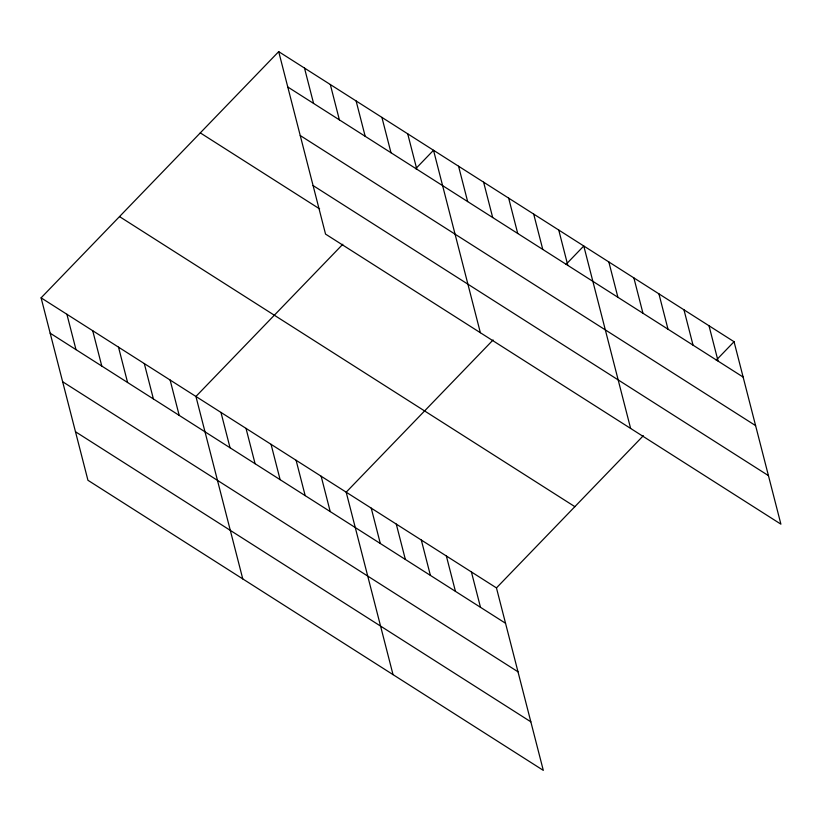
<?xml version="1.0" encoding="UTF-8"?>
<svg xmlns="http://www.w3.org/2000/svg" width="822" height="822" viewBox="0 0 822 822"><rect width="100%" height="100%" fill="white"/><g stroke="black" fill="none" stroke-linecap="round" stroke-linejoin="round"><path stroke-width="1.23" d="M41.1 297.841L496.457 587.905L543.301 770.358L87.944 480.284L41.1 297.841L278.699 51.642L734.056 341.716L780.9 524.159L325.543 234.095L278.699 51.642M342.815 244.247L195.924 396.461L242.767 578.914M415.696 168.736L433.523 150.262L480.367 332.715M493.087 339.969L346.185 492.183L393.029 674.636M565.968 264.458L583.784 245.984L630.628 428.437M496.457 587.905L643.349 435.691M716.239 360.18L734.056 341.716M287.782 86.998L743.129 377.062M300.246 135.538L755.593 425.611M313.079 185.556L768.436 475.619M200.291 132.887L319.635 208.911M119.509 216.597L574.866 506.66M50.173 333.187L505.53 623.261M62.636 381.737L517.994 671.8M75.48 431.745L530.837 721.819M709.006 325.759L718.089 361.115M683.966 309.802L693.038 345.158M658.925 293.855L667.998 329.201M633.875 277.898L642.958 313.254M608.835 261.941L617.908 297.297M558.744 230.037L567.817 265.393M533.694 214.08L542.777 249.436M508.654 198.123L517.726 233.479M483.613 182.176L492.686 217.532M458.563 166.219L467.646 201.575M407.712 133.832L416.795 169.188M381.911 117.392L390.995 152.748M356.111 100.952L365.184 136.308M471.407 571.948L480.49 607.304M330.31 84.522L339.383 119.868M446.367 556.001L455.439 591.347M304.5 68.082L313.583 103.438M421.316 540.044L430.399 575.4M396.276 524.087L405.359 559.443M371.236 508.14L380.309 543.486M321.145 476.226L330.218 511.582M296.095 460.279L305.178 495.625M271.055 444.322L280.127 479.678M246.014 428.365L255.087 463.721M220.964 412.418L230.047 447.764M170.113 380.021L179.196 415.377M144.312 363.591L153.395 398.937M118.512 347.151L127.585 382.507M92.711 330.711L101.784 366.067M66.901 314.271L75.984 349.627"/></g></svg>
